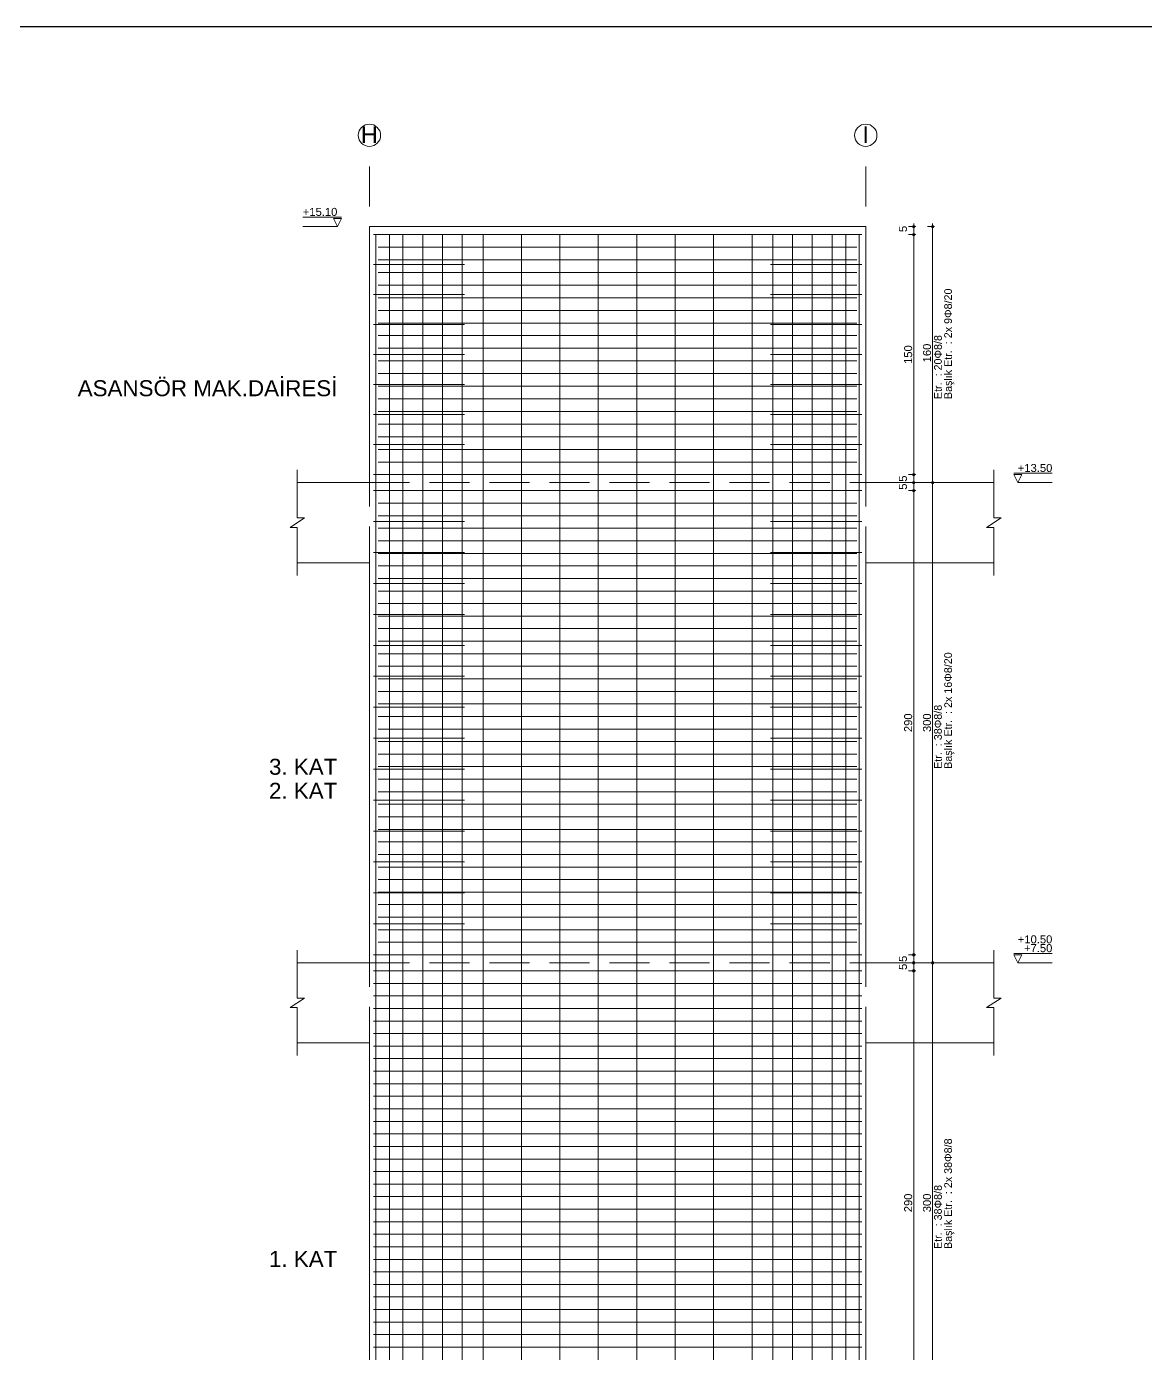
# Model space of a CAD drawing. Header units: millimetres. Extents: x 2232 to 85269, y -3593 to 5869.
# Drawn here: x 74075 to 75123, y -337 to 907 of the extents above; entities that cross this region are included whole.
import ezdxf

# ---------------------------------------------------------------- set-up
doc = ezdxf.new("R2010")
doc.units = ezdxf.units.MM
doc.linetypes.add('DASHED2', pattern=[37.5, 25, -12.5])
for name, color, linetype in [('Donatı Çizgisi', 7, 'Continuous'), ('Panel', 7, 'Continuous'), ('Standart', 7, 'Continuous'), ('Ölçülendirme', 7, 'Continuous')]:
    doc.layers.add(name, color=color, linetype=linetype)
doc.styles.add('arial_1_18', font='arial.ttf', dxfattribs={"height": 0.2})

# ---------------------------------------------------------------- blocks, each defined once
blk = doc.blocks.new('IDE824Entity7256')
at = {"layer": 'Donatı Çizgisi', "color": 1, "linetype": 'Continuous', "lineweight": 5}
for points in [[(6287.93, 1700.24), (6592.93, 1700.24)], [(6290.93, 1692.35), (6589.93, 1692.35)], [(6290.93, 1684.45), (6589.93, 1684.45)], [(6287.93, 1681.49), (6344.93, 1681.49)], [(6290.93, 1676.56), (6589.93, 1676.56)], [(6535.93, 1681.49), (6592.93, 1681.49)], [(6290.93, 1668.66), (6589.93, 1668.66)], [(6287.93, 1662.74), (6344.93, 1662.74)], [(6290.93, 1660.77), (6589.93, 1660.77)], [(6535.93, 1662.74), (6592.93, 1662.74)], [(6290.93, 1652.87), (6589.93, 1652.87)], [(6287.93, 1643.99), (6344.93, 1643.99)], [(6290.93, 1644.98), (6589.93, 1644.98)], [(6535.93, 1643.99), (6592.93, 1643.99)], [(6290.93, 1637.08), (6589.93, 1637.08)], [(6287.93, 1625.24), (6344.93, 1625.24)], [(6290.93, 1629.19), (6589.93, 1629.19)], [(6535.93, 1625.24), (6592.93, 1625.24)], [(6290.93, 1621.29), (6589.93, 1621.29)], [(6290.93, 1613.4), (6589.93, 1613.4)], [(6287.93, 1606.49), (6344.93, 1606.49)], [(6290.93, 1605.5), (6589.93, 1605.5)], [(6535.93, 1606.49), (6592.93, 1606.49)], [(6290.93, 1597.61), (6589.93, 1597.61)], [(6287.93, 1587.74), (6344.93, 1587.74)], [(6290.93, 1589.71), (6589.93, 1589.71)], [(6535.93, 1587.74), (6592.93, 1587.74)], [(6290.93, 1581.82), (6589.93, 1581.82)], [(6287.93, 1568.99), (6344.93, 1568.99)], [(6290.93, 1573.92), (6589.93, 1573.92)], [(6535.93, 1568.99), (6592.93, 1568.99)], [(6290.93, 1566.03), (6589.93, 1566.03)], [(6290.93, 1558.13), (6589.93, 1558.13)], [(6287.93, 1550.24), (6592.93, 1550.24)], [(6287.93, 1540.24), (6592.93, 1540.24)], [(6290.93, 1532.4), (6589.93, 1532.4)], [(6287.93, 1520.91), (6344.93, 1520.91)], [(6290.93, 1524.56), (6589.93, 1524.56)], [(6535.93, 1520.91), (6592.93, 1520.91)], [(6290.93, 1516.73), (6589.93, 1516.73)], [(6290.93, 1508.89), (6589.93, 1508.89)], [(6287.93, 1501.57), (6344.93, 1501.57)], [(6290.93, 1501.05), (6589.93, 1501.05)], [(6535.93, 1501.57), (6592.93, 1501.57)], [(6290.93, 1493.21), (6589.93, 1493.21)], [(6290.93, 1485.38), (6589.93, 1485.38)], [(6287.93, 1482.24), (6344.93, 1482.24)], [(6290.93, 1477.54), (6589.93, 1477.54)], [(6535.93, 1482.24), (6592.93, 1482.24)], [(6290.93, 1469.7), (6589.93, 1469.7)], [(6287.93, 1462.91), (6344.93, 1462.91)], [(6290.93, 1461.86), (6589.93, 1461.86)], [(6535.93, 1462.91), (6592.93, 1462.91)], [(6290.93, 1454.02), (6589.93, 1454.02)], [(6287.93, 1443.57), (6344.93, 1443.57)], [(6290.93, 1446.19), (6589.93, 1446.19)], [(6535.93, 1443.57), (6592.93, 1443.57)], [(6290.93, 1438.35), (6589.93, 1438.35)], [(6290.93, 1430.51), (6589.93, 1430.51)], [(6287.93, 1424.24), (6344.93, 1424.24)], [(6290.93, 1422.67), (6589.93, 1422.67)], [(6535.93, 1424.24), (6592.93, 1424.24)], [(6290.93, 1414.83), (6589.93, 1414.83)], [(6287.93, 1404.91), (6344.93, 1404.91)], [(6290.93, 1407), (6589.93, 1407)], [(6535.93, 1404.91), (6592.93, 1404.91)], [(6290.93, 1399.16), (6589.93, 1399.16)], [(6287.93, 1385.57), (6344.93, 1385.57)], [(6290.93, 1391.32), (6589.93, 1391.32)], [(6535.93, 1385.57), (6592.93, 1385.57)], [(6290.93, 1383.48), (6589.93, 1383.48)], [(6290.93, 1375.65), (6589.93, 1375.65)], [(6287.93, 1366.24), (6344.93, 1366.24)], [(6290.93, 1367.81), (6589.93, 1367.81)], [(6290.93, 1359.97), (6589.93, 1359.97)], [(6535.93, 1366.24), (6592.93, 1366.24)], [(6290.93, 1352.13), (6589.93, 1352.13)], [(6287.93, 1346.91), (6344.93, 1346.91)], [(6290.93, 1344.29), (6589.93, 1344.29)], [(6535.93, 1346.91), (6592.93, 1346.91)], [(6290.93, 1336.46), (6589.93, 1336.46)], [(6287.93, 1327.57), (6344.93, 1327.57)], [(6290.93, 1328.62), (6589.93, 1328.62)], [(6535.93, 1327.57), (6592.93, 1327.57)], [(6290.93, 1320.78), (6589.93, 1320.78)], [(6290.93, 1312.94), (6589.93, 1312.94)], [(6287.93, 1308.24), (6344.93, 1308.24)], [(6290.93, 1305.1), (6589.93, 1305.1)], [(6535.93, 1308.24), (6592.93, 1308.24)], [(6290.93, 1297.27), (6589.93, 1297.27)], [(6287.93, 1288.91), (6344.93, 1288.91)], [(6290.93, 1289.43), (6589.93, 1289.43)], [(6535.93, 1288.91), (6592.93, 1288.91)], [(6290.93, 1281.59), (6589.93, 1281.59)], [(6287.93, 1269.57), (6344.93, 1269.57)], [(6290.93, 1273.75), (6589.93, 1273.75)], [(6535.93, 1269.57), (6592.93, 1269.57)], [(6290.93, 1265.92), (6589.93, 1265.92)], [(6290.93, 1258.08), (6589.93, 1258.08)], [(6287.93, 1250.24), (6592.93, 1250.24)], [(6287.93, 1240.24), (6592.93, 1240.24)], [(6287.93, 1232.4), (6592.93, 1232.4)], [(6287.93, 1224.56), (6592.93, 1224.56)], [(6287.93, 1216.73), (6592.93, 1216.73)], [(6287.93, 1208.89), (6592.93, 1208.89)], [(6287.93, 1201.05), (6592.93, 1201.05)], [(6287.93, 1193.21), (6592.93, 1193.21)], [(6287.93, 1185.38), (6592.93, 1185.38)], [(6287.93, 1177.54), (6592.93, 1177.54)], [(6287.93, 1169.7), (6592.93, 1169.7)], [(6287.93, 1161.86), (6592.93, 1161.86)], [(6287.93, 1154.02), (6592.93, 1154.02)], [(6287.93, 1146.19), (6592.93, 1146.19)], [(6287.93, 1138.35), (6592.93, 1138.35)], [(6287.93, 1130.51), (6592.93, 1130.51)], [(6287.93, 1122.67), (6592.93, 1122.67)], [(6287.93, 1114.83), (6592.93, 1114.83)], [(6287.93, 1107), (6592.93, 1107)], [(6287.93, 1099.16), (6592.93, 1099.16)], [(6287.93, 1091.32), (6592.93, 1091.32)], [(6287.93, 1083.48), (6592.93, 1083.48)], [(6287.93, 1075.65), (6592.93, 1075.65)], [(6287.93, 1067.81), (6592.93, 1067.81)], [(6287.93, 1059.97), (6592.93, 1059.97)], [(6287.93, 1052.13), (6592.93, 1052.13)], [(6287.93, 1044.29), (6592.93, 1044.29)], [(6287.93, 1036.46), (6592.93, 1036.46)], [(6287.93, 1028.62), (6592.93, 1028.62)], [(6287.93, 1020.78), (6592.93, 1020.78)], [(6287.93, 1012.94), (6592.93, 1012.94)], [(6287.93, 1005.1), (6592.93, 1005.1)]]:
    blk.add_lwpolyline(points, dxfattribs=at)
at = {"layer": 'Donatı Çizgisi', "color": 5, "linetype": 'Continuous', "lineweight": 5}
for points in [[(6289.43, 185.24), (6289.43, 1700.24)], [(6289.43, 1700.24), (6308.03, 1700.24)], [(6297.93, 185.24), (6297.93, 1700.24)], [(6306.43, 185.24), (6306.43, 1700.24)], [(6318.76, 545.24), (6318.76, 1700.24)], [(6331.09, 545.24), (6331.09, 1700.24)], [(6343.43, 185.24), (6343.43, 1700.24)], [(6356.43, 185.24), (6356.43, 1700.24)], [(6380.43, 545.24), (6380.43, 1700.24)], [(6404.43, 545.24), (6404.43, 1700.24)], [(6428.43, 545.24), (6428.43, 1700.24)], [(6452.43, 545.24), (6452.43, 1700.24)], [(6476.43, 545.24), (6476.43, 1700.24)], [(6500.43, 545.24), (6500.43, 1700.24)], [(6524.43, 185.24), (6524.43, 1700.24)], [(6537.43, 185.24), (6537.43, 1700.24)], [(6549.76, 545.24), (6549.76, 1700.24)], [(6562.09, 545.24), (6562.09, 1700.24)], [(6572.83, 1700.24), (6591.43, 1700.24)], [(6574.43, 185.24), (6574.43, 1700.24)], [(6582.93, 185.24), (6582.93, 1700.24)], [(6591.43, 185.24), (6591.43, 1700.24)]]:
    blk.add_lwpolyline(points, dxfattribs=at)
at = {"layer": 'Panel', "color": 1, "linetype": 'Continuous', "lineweight": 5}
for points in [[(6285.43, 1545.24), (6285.43, 1705.24)], [(6285.43, 1705.24), (6595.43, 1705.24)], [(6595.43, 1545.24), (6595.43, 1705.24)], [(6240.43, 1523.24), (6240.43, 1553.24)], [(6675.43, 1523.24), (6675.43, 1553.24)], [(6240.43, 1545.24), (6285.43, 1545.24)], [(6595.43, 1545.24), (6675.43, 1545.24)], [(6235.93, 1517.24), (6244.93, 1523.24)], [(6235.93, 1517.24), (6240.43, 1517.24)], [(6240.43, 1523.24), (6244.93, 1523.24)], [(6240.43, 1487.24), (6240.43, 1517.24)], [(6670.93, 1517.24), (6679.93, 1523.24)], [(6670.93, 1517.24), (6675.43, 1517.24)], [(6675.43, 1523.24), (6679.93, 1523.24)], [(6675.43, 1487.24), (6675.43, 1517.24)], [(6240.43, 1495.24), (6285.43, 1495.24)], [(6285.43, 1245.24), (6285.43, 1495.24)], [(6595.43, 1495.24), (6675.43, 1495.24)], [(6595.43, 1245.24), (6595.43, 1495.24)], [(6240.43, 1223.24), (6240.43, 1253.24)], [(6675.43, 1223.24), (6675.43, 1253.24)], [(6240.43, 1245.24), (6285.43, 1245.24)], [(6595.43, 1245.24), (6675.43, 1245.24)], [(6235.93, 1217.24), (6244.93, 1223.24)], [(6240.43, 1223.24), (6244.93, 1223.24)], [(6670.93, 1217.24), (6679.93, 1223.24)], [(6675.43, 1223.24), (6679.93, 1223.24)], [(6235.93, 1217.24), (6240.43, 1217.24)], [(6240.43, 1187.24), (6240.43, 1217.24)], [(6670.93, 1217.24), (6675.43, 1217.24)], [(6675.43, 1187.24), (6675.43, 1217.24)], [(6240.43, 1195.24), (6285.43, 1195.24)], [(6285.43, 945.24), (6285.43, 1195.24)], [(6595.43, 945.24), (6595.43, 1195.24)], [(6595.43, 1195.24), (6675.43, 1195.24)]]:
    blk.add_lwpolyline(points, dxfattribs=at)
at = {"layer": 'Panel', "color": 1, "linetype": 'DASHED2', "lineweight": 5}
for points in [[(6285.43, 1545.24), (6595.43, 1545.24)], [(6285.43, 1245.24), (6595.43, 1245.24)]]:
    blk.add_lwpolyline(points, dxfattribs=at)
at = {"layer": 'Ölçülendirme', "color": 1, "linetype": 'DASHED2', "lineweight": 5}
for points in [[(6285.43, 180.24), (6285.43, 1755.24)], [(6595.43, 180.24), (6595.43, 1755.24)]]:
    blk.add_lwpolyline(points, dxfattribs=at)
at = {"layer": 'Ölçülendirme', "color": 1, "linetype": 'Continuous', "lineweight": 5}
for points in [[(6267.93, 1711.07), (6243.87, 1711.07)], [(6265.43, 1705.24), (6262.93, 1710.24)], [(6262.93, 1710.24), (6267.93, 1710.24)], [(6267.93, 1710.24), (6265.43, 1705.24)], [(6243.87, 1705.24), (6265.43, 1705.24)], [(6622.18, 1705.24), (6626.68, 1705.24)], [(6622.18, 1700.24), (6626.68, 1700.24)], [(6625.43, 178.24), (6625.43, 1707.24)], [(6633.94, 1705.24), (6638.44, 1705.24)], [(6637.19, 178.24), (6637.19, 1707.24)], [(6687.93, 1551.07), (6711.99, 1551.07)], [(6622.18, 1550.24), (6626.68, 1550.24)], [(6622.18, 1545.24), (6626.68, 1545.24)], [(6633.94, 1545.24), (6638.44, 1545.24)], [(6690.43, 1545.24), (6687.93, 1550.24)], [(6687.93, 1550.24), (6692.93, 1550.24)], [(6692.93, 1550.24), (6690.43, 1545.24)], [(6711.99, 1545.24), (6690.43, 1545.24)], [(6622.18, 1540.24), (6626.68, 1540.24)], [(6622.18, 1250.24), (6626.68, 1250.24)], [(6622.18, 1245.24), (6626.68, 1245.24)], [(6633.94, 1245.24), (6638.44, 1245.24)], [(6687.93, 1251.07), (6711.99, 1251.07)], [(6690.43, 1245.24), (6687.93, 1250.24)], [(6687.93, 1250.24), (6692.93, 1250.24)], [(6692.93, 1250.24), (6690.43, 1245.24)], [(6711.99, 1245.24), (6690.43, 1245.24)], [(6622.18, 1240.24), (6626.68, 1240.24)]]:
    blk.add_lwpolyline(points, dxfattribs=at)
at = {"layer": 'Ölçülendirme', "color": 30, "linetype": 'Continuous', "lineweight": 5}
for centre in [(6285.43, 1762.24), (6595.43, 1762.24)]:
    blk.add_circle(centre, 7, dxfattribs=at)
at = {"layer": 'Ölçülendirme', "color": 1, "linetype": 'Continuous', "lineweight": 5}
for centre in [(6625.43, 1705.24), (6625.43, 1700.24), (6625.43, 1700.24), (6637.19, 1705.24), (6625.43, 1550.24), (6625.43, 1550.24), (6625.43, 1545.24), (6625.43, 1545.24), (6637.19, 1545.24), (6637.19, 1545.24), (6625.43, 1540.24), (6625.43, 1540.24), (6625.43, 1250.24), (6625.43, 1250.24), (6625.43, 1245.24), (6625.43, 1245.24), (6637.19, 1245.24), (6637.19, 1245.24), (6625.43, 1240.24), (6625.43, 1240.24)]:
    blk.add_circle(centre, 0.75, dxfattribs=at)
at = {"layer": 'Panel', "color": 1, "linetype": 'Continuous', "lineweight": 5, "style": 'arial_1_18'}
for s, p in [('ASANSÖR MAK.DAİRESİ', (6103.26, 1599.24)), ('3. KAT', (6222.73, 1362.74)), ('2. KAT', (6222.73, 1347.74)), ('1. KAT', (6222.73, 1055.24))]:
    blk.add_text(s, height=10, dxfattribs=at).set_placement(p)
at = {"layer": 'Ölçülendirme', "color": 1, "linetype": 'Continuous', "lineweight": 5, "style": 'arial_1_18'}
for s, height, p in [('H', 10.5, (6280.14, 1757.36)), ('I', 10.5, (6593.39, 1757.36)), ('+15.10', 5, (6243.87, 1711.91)), ('+13.50', 5, (6690.43, 1551.91)), ('+10.50', 5, (6690.43, 1257.41)), ('+7.50', 5, (6694.31, 1251.91))]:
    blk.add_text(s, height=height, dxfattribs=at).set_placement(p)
for s, p in [('5', (6621.18, 1701.8)), ('150', (6624.43, 1619.41)), ('160', (6636.19, 1620.41)), ('5', (6621.18, 1545.8)), ('5', (6621.18, 1540.8)), ('290', (6624.43, 1389.41)), ('300', (6636.19, 1389.41)), ('5', (6621.18, 1245.8)), ('5', (6621.18, 1240.8)), ('290', (6624.43, 1089.41)), ('300', (6636.19, 1089.41))]:
    blk.add_text(s, height=5, rotation=90, dxfattribs=at).set_placement(p)
at = {"layer": 'Ölçülendirme', "color": 5, "linetype": 'Continuous', "lineweight": 5, "style": 'arial_1_18'}
for s, p in [('Başlık Etr.  : 2x 9Φ8/20', (6649.28, 1597.44)), ('Etr.  : 20Φ8/8', (6642.95, 1597.44)), ('Başlık Etr.  : 2x 16Φ8/20', (6649.28, 1366.44)), ('Etr.  : 38Φ8/8', (6642.95, 1366.44)), ('Başlık Etr.  : 2x 38Φ8/8', (6649.28, 1066.44)), ('Etr.  : 38Φ8/8', (6642.95, 1066.44))]:
    blk.add_text(s, height=4.8, rotation=90, dxfattribs=at).set_placement(p)

msp = doc.modelspace()

# ---------------------------------------------------------------- linework, layer by layer
msp.add_line((3332.4, 906.6), (85269.2, 906.6))

# ---------------------------------------------------------------- block references
at = {"layer": 'Standart', "xscale": 1.5, "yscale": 1.5, "zscale": 1.5}
msp.add_blockref('IDE824Entity7256', (64968, -1838.7), dxfattribs=at)

doc.saveas('drawing.dxf')
